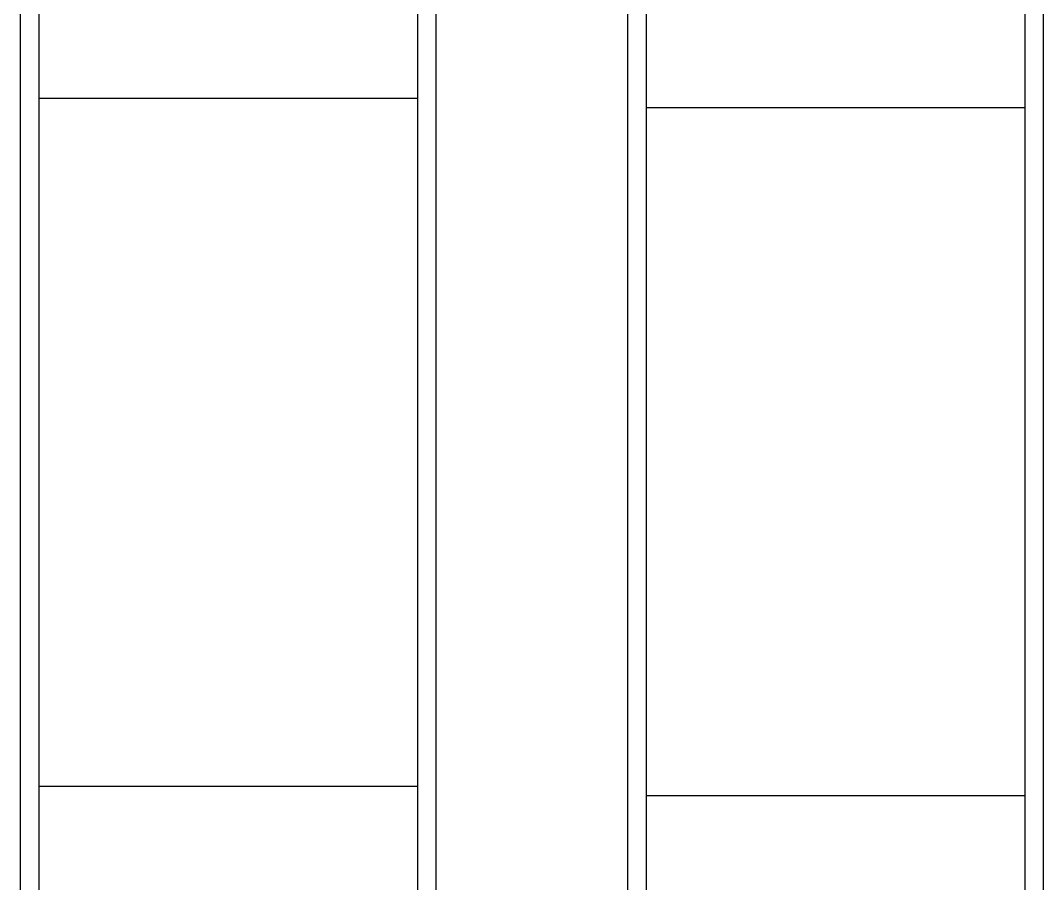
# Model space of a CAD drawing. Header units: inches. Extents: x -116118 to 73671, y 138219 to 302509.
# Drawn here: x -62494 to -54959, y 212597 to 218959 of the extents above; entities that cross this region are included whole.
import ezdxf

# ---------------------------------------------------------------- set-up
doc = ezdxf.new("R2010")
doc.units = ezdxf.units.IN
doc.header["$MEASUREMENT"] = 0
doc.layers.get('0').update_dxf_attribs({"color": 250})

# ---------------------------------------------------------------- blocks, each defined once
blk = doc.blocks.new('CONTAINER-LKW')
for p, q in [((8, 1.1777), (0, 1.1777)), ((7.8866, 1.0735), (0.1134, 1.0735)), ((3.0174, 1.0735), (3.0174, -1.0735)), ((6.9189, 1.0735), (6.9189, -1.0735)), ((0.1134, -1.0735), (7.8866, -1.0735)), ((8, -1.1777), (0, -1.1777))]:
    blk.add_line(p, q)
blk = doc.blocks.new('Feeder')
at = {"xscale": -1000, "yscale": 1000, "zscale": 1000, "rotation": 90}
blk.add_blockref('CONTAINER-LKW', (1177.7, 0), dxfattribs=at)
blk = doc.blocks.new('SETUP')
at = {"color": 0, "xscale": -1, "rotation": 180}
for p in [(44952.5, -4.8), (48393.6, -57.5)]:
    blk.add_blockref('Feeder', p, dxfattribs=at)

msp = doc.modelspace()

# ---------------------------------------------------------------- block references
at = {"xscale": 1.3, "yscale": 1.3, "zscale": 1.3, "rotation": 180}
msp.add_blockref('SETUP', (3479.3, 222231.7), dxfattribs=at)

doc.saveas('drawing.dxf')
